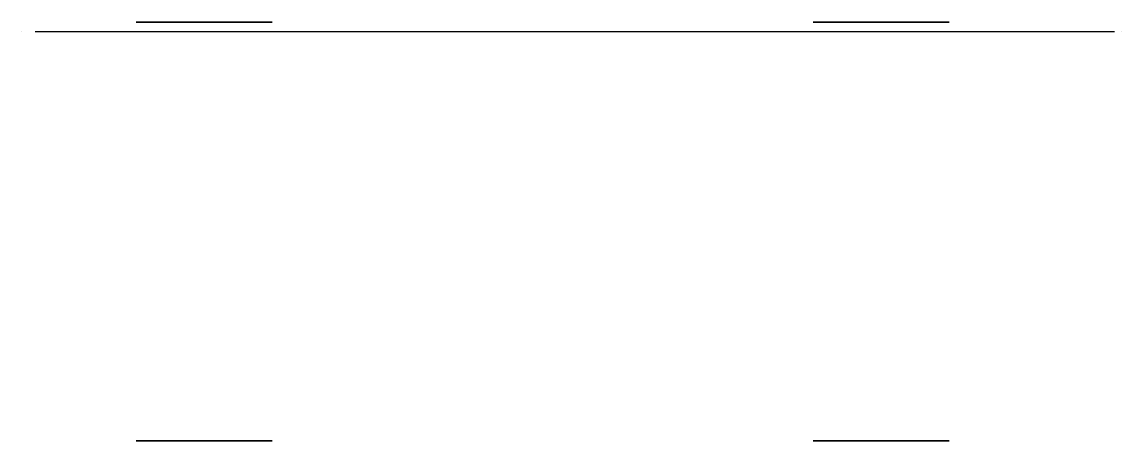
# Model space of a CAD drawing. Extents: x -0.66 to 3.33, y -1.4 to 0.12.
import ezdxf

# ---------------------------------------------------------------- set-up
doc = ezdxf.new("R2010")
doc.units = 0
doc.header["$LTSCALE"] = 1.2
doc.header["$MEASUREMENT"] = 0
doc.layers.add('CARRO', color=3, linetype='CONTINUOUS')
doc.layers.add('RODA', color=3, linetype='CONTINUOUS')

msp = doc.modelspace()

# ---------------------------------------------------------------- linework, layer by layer
at = {"layer": 'CARRO', "extrusion": (-1.22515e-16, 1, 0)}
for p, q in [((-0.6126, 0.0859, 0.2078), (3.3022, 0.0859, 0.2078)), ((-0.6126, 0.0859, 0.2078), (-0.6126, 0.0859, 0.6416)), ((-0.6126, 0.0859, 0.6416), (0.5594, 0.0859, 0.7436)), ((0.5594, 0.0859, 0.7436), (1.0509, 0.0859, 1.1856)), ((1.0509, 0.0859, 1.1856), (2.3742, 0.0859, 1.1939)), ((2.3742, 0.0859, 1.1939), (3.2664, 0.0859, 0.7372)), ((3.2664, 0.0859, 0.7372), (3.3022, 0.0859, 0.2078))]:
    msp.add_line(p, q, dxfattribs=at)
at = {"layer": 'RODA', "extrusion": (-1.22515e-16, 1, 0)}
for p, q in [((-0.6609, 0.0859, 0.2415), (-0.6609, 0.0859, 0.382)), ((3.3298, 0.0859, 0.3934), (3.3298, 0.0859, 0.2377))]:
    msp.add_line(p, q, dxfattribs=at)
for centre in [(0, 0.247, 0.12), (-2.4563, 0.247, 0.12)]:
    msp.add_circle(centre, 0.247, dxfattribs=at)
at = {"layer": 'RODA', "extrusion": (1.22515e-16, -1, 0)}
for centre in [(0, 0.247, 1.3983), (2.4563, 0.247, 1.3983)]:
    msp.add_circle(centre, 0.247, dxfattribs=at)

doc.saveas('drawing.dxf')
